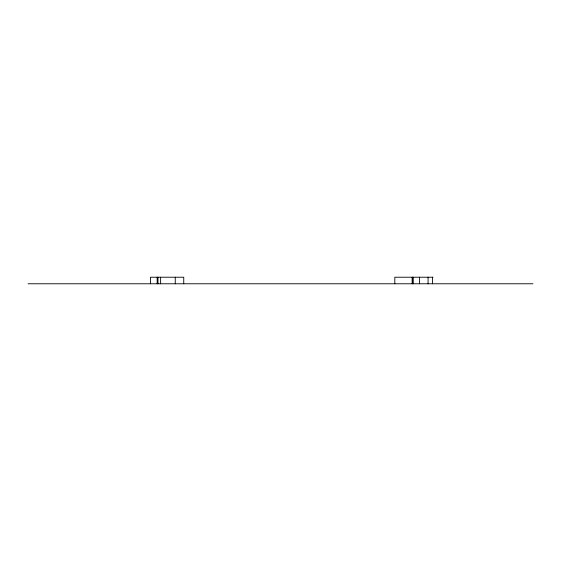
<?xml version="1.0" encoding="UTF-8"?>
<svg xmlns="http://www.w3.org/2000/svg" width="561" height="561" viewBox="0 0 561 561"><rect width="100%" height="100%" fill="white"/><g stroke="black" fill="none" stroke-linecap="round" stroke-linejoin="round"><path stroke-width="0.84" d="M433.015 277.225L394.818 277.225L394.818 283.775M28.05 283.775L532.95 283.775M432.461 277.225L432.461 283.775M428.071 277.225L428.071 283.775M419.593 277.225L419.593 283.775M413.254 277.225L413.254 283.775M412.405 277.225L412.405 283.775M412.16 277.225L412.16 283.775M183.742 283.775L183.742 277.225L150.481 277.225L150.481 283.775M175.256 277.225L175.256 283.775M160.614 277.225L160.614 283.775M157.978 277.225L157.978 283.775M157.157 277.225L157.157 283.775"/></g></svg>
